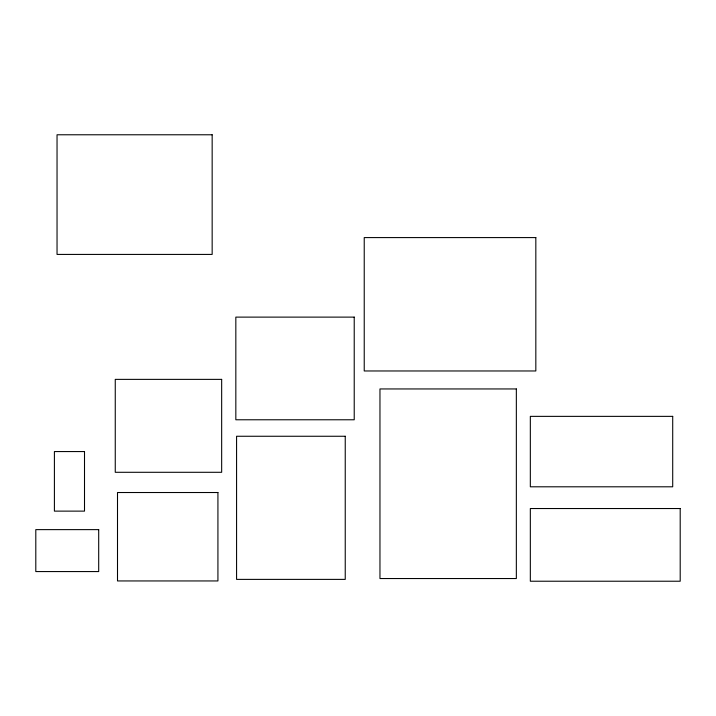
<?xml version="1.0" encoding="UTF-8"?>
<svg xmlns="http://www.w3.org/2000/svg" width="716" height="716" viewBox="0 0 716 716"><rect width="100%" height="100%" fill="white"/><g stroke="black" fill="none" stroke-linecap="round" stroke-linejoin="round"><path stroke-width="1.07" d="M212.16 134.778L57.038 134.778L57.038 254.422L212.16 254.422L212.16 134.778M535.828 237.587L364.229 237.587L364.229 370.969L535.828 370.969L535.828 237.587M354.223 317.116L235.833 317.116L235.833 419.773L354.223 419.773L354.223 317.116M221.665 379.373L115.258 379.373L115.258 472.292L221.665 472.292L221.665 379.373M516.343 388.949L379.963 388.949L379.963 578.537L516.343 578.537L516.343 388.949M672.709 416.363L530.332 416.363L530.332 486.799L672.709 486.799L672.709 416.363M345.237 436.259L236.575 436.259L236.575 579.387L345.237 579.387L345.237 436.259M84.506 451.563L54.407 451.563L54.407 511.126L84.506 511.126L84.506 451.563M217.924 492.518L117.505 492.518L117.505 580.945L217.924 580.945L217.924 492.518M680.2 508.53L530.332 508.53L530.332 581.222L680.2 581.222L680.2 508.53M98.701 529.625L35.8 529.625L35.8 571.565L98.701 571.565L98.701 529.625"/></g></svg>
